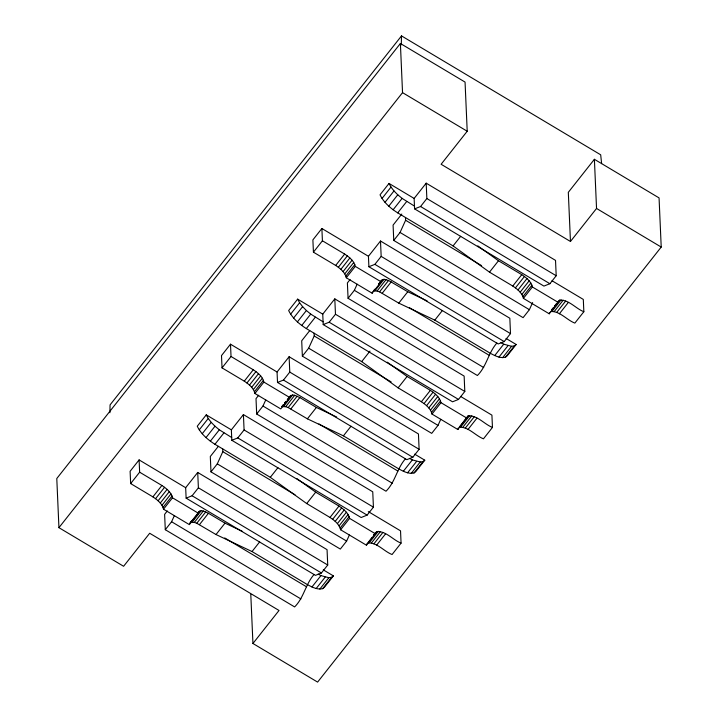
<?xml version="1.0" encoding="UTF-8"?>
<svg xmlns="http://www.w3.org/2000/svg" width="718" height="718" viewBox="0 0 718 718"><rect width="100%" height="100%" fill="white"/><g stroke="black" fill="none" stroke-linecap="round" stroke-linejoin="round"><path stroke-width="1.08" d="M109.89 412.733L110.069 404.889L401.506 35.9L600.688 154.81L601.621 163.632M401.29 44.866L401.506 35.9M185.666 487.701L197.719 472.444L327.058 549.656L327.731 565.012L321.431 572.982L315.462 575.36L186.124 498.148L185.666 487.701L139.104 459.906L130.111 471.295L130.649 483.582L152.898 496.865C157.368 499.854 162.331 503.632 163.507 509.188L189.373 524.625L198.374 513.235L198.653 511.853L201.211 510.704L203.311 511.001L208.453 513.271L225.003 523.153L242.352 531.347M277.058 371.996L289.112 356.738L418.441 433.95L419.115 449.306L412.823 457.276L406.846 459.655L277.516 382.443L277.058 371.996L230.496 344.2L221.503 355.589L222.033 367.876L244.282 381.159C248.76 384.148 253.714 387.926 254.899 393.473L280.765 408.919L289.758 397.53L290.045 396.148L292.603 394.999L294.703 395.295L299.837 397.566L316.396 407.447L336.688 417.032M368.442 256.29L380.495 241.024L509.834 318.236L510.507 333.601L504.207 341.571L498.238 343.949L368.899 266.737L368.442 256.29L321.879 228.495L312.886 239.884L313.425 252.171L335.674 265.445C340.144 268.442 345.107 272.221 346.282 277.767L372.148 293.213L372.436 291.831M372.148 293.213L381.15 281.824L381.429 280.442L383.986 279.284L388.555 280.469L407.779 291.741L427.093 300.86M231.358 429.849L243.411 414.591L372.75 491.803L373.423 507.159L367.122 515.129L361.154 517.507L231.815 440.296L231.358 429.849L206.245 414.86L197.253 426.241C201.013 433.977 207.798 439.748 214.942 444.28L270.3 477.326L306.712 503.56L329.993 517.454C334.471 520.451 339.426 524.23 340.61 529.776L366.476 545.222L366.754 543.84M366.476 545.222L376.726 531.589C386.033 530.79 392.952 540.035 401.066 543.131L392.073 554.52C383.959 551.424 377.031 542.18 367.724 542.979L371.879 537.719M322.75 314.143L334.803 298.876L464.142 376.088L464.806 391.454L458.515 399.423L452.537 401.802L323.208 324.59L322.75 314.143L297.638 299.146L288.645 310.535C292.397 318.271 299.182 324.042 306.326 328.575L361.684 361.621L398.104 387.855L421.385 401.748C425.855 404.746 430.818 408.524 431.994 414.071L457.86 429.517L458.147 428.134M457.86 429.517L468.109 415.884C477.416 415.085 484.345 424.329 492.458 427.425L483.465 438.815C475.343 435.718 468.423 426.474 459.116 427.264M414.133 198.437L426.187 183.171L555.526 260.383L556.199 275.748L549.898 283.718L543.93 286.087L414.591 208.875L414.133 198.437L389.021 183.44L380.028 194.829C383.789 202.566 390.574 208.337 397.718 212.869L453.076 245.915L489.488 272.149L512.769 286.042C517.247 289.04 522.201 292.809 523.386 298.365L549.252 313.802L549.53 312.429M549.252 313.802L559.501 300.169C568.809 299.379 575.728 308.623 583.842 311.72L574.849 323.1C566.735 320.013 559.807 310.759 550.5 311.558M167.294 510.956L164.619 514.348L165.293 529.713L294.622 606.925C303.876 597.789 305.518 584.111 314.116 574.445M258.686 395.25L256.012 398.643L256.676 414.008L386.015 491.22C395.268 482.074 396.91 468.405 405.499 458.73M350.07 279.544L347.395 282.937L348.068 298.293L477.398 375.505C486.651 366.368 488.294 352.7 496.892 343.024M165.293 529.713L171.584 521.735L174.357 515.641M349.388 535L346.614 541.094L340.323 549.073L210.984 471.861L217.285 463.882L222.822 451.685L222.706 448.921M256.676 414.008L262.976 406.029L265.75 399.926M440.771 419.285L438.007 425.388L431.706 433.367L302.368 356.155L308.668 348.176L314.215 335.979L314.089 333.206M348.068 298.293L354.36 290.323L357.133 284.22M532.621 302.565L529.39 309.682L523.099 317.652L393.76 240.44L400.061 232.47L405.598 220.264L405.482 217.5M400.393 43.484L56.785 478.52L58.939 527.676L123.604 566.278L149.685 533.259L279.024 610.471L252.942 643.49L317.607 682.1L661.215 247.064L659.061 197.908L594.396 159.297L568.315 192.325L570.46 241.481L441.121 164.269L467.212 131.241L465.058 82.085L400.393 43.484L402.538 92.64L58.939 527.676M130.649 483.582L139.642 472.193L139.104 459.906M222.033 367.876L231.034 356.487L230.496 344.2M313.425 252.171L322.418 240.781L321.879 228.495M199.245 429.876L208.238 418.486L206.245 414.86M290.628 314.17L299.621 302.781L297.638 299.146M382.021 198.464L391.014 187.075L389.021 183.44M202.225 433.744L211.218 422.355L208.238 418.486M293.608 318.038L302.61 306.649L299.621 302.781M385.001 202.332L393.994 190.943L391.014 187.075M152.898 496.865L161.891 485.476C166.361 488.464 171.324 492.243 172.499 497.798L198.374 513.235M244.282 381.159L253.274 369.77C257.753 372.759 262.707 376.537 263.892 382.084L289.758 397.53M335.674 265.445L344.667 254.064C349.136 257.053 354.1 260.831 355.284 266.378L381.15 281.824M155.582 498.669L164.575 487.28M246.965 382.963L255.967 371.574M338.357 267.258L347.35 255.868M206.003 437.603L214.996 426.214L211.218 422.355M297.396 321.897L306.389 310.508L302.61 306.649M388.779 206.192L397.772 194.802L393.994 190.943M158.104 500.778L167.097 489.389M249.487 385.063L258.489 373.683M340.879 269.358L349.872 257.968M160.285 503.031L169.286 491.642M251.677 387.325L260.67 375.936M343.069 271.619L352.062 260.23M210.338 441.193L219.331 429.804L231.699 437.531M301.722 325.487L310.723 314.098L323.082 321.826M393.114 209.782L402.107 198.392L414.474 206.111M161.99 505.284L170.983 493.894M253.373 389.578L262.375 378.189M344.766 273.872L353.759 262.483M163.085 507.384L172.078 495.994M254.477 391.678L263.47 380.289M345.861 275.972L354.863 264.583M163.507 509.188L172.499 497.798M254.899 393.473L263.892 382.084M346.282 277.767L355.284 266.378M214.942 444.28L223.935 432.891M306.326 328.575L315.328 317.185M397.718 212.869L406.711 201.48M218.353 446.327L210.311 456.495L210.984 471.861M309.736 330.621L301.704 340.79L302.368 356.155M401.793 214.063L393.087 225.084L393.76 240.44M186.124 498.148L192.092 495.77L198.392 487.8L197.719 472.444M231.815 440.296L237.793 437.917L244.084 429.947L243.411 414.591M277.516 382.443L283.484 380.064L289.776 372.095L289.112 356.738M323.208 324.59L329.176 322.211L335.477 314.242L334.803 298.876M368.899 266.737L374.868 264.359L381.168 256.389L380.495 241.024M414.591 208.875L420.569 206.506L426.86 198.536L426.187 183.171M189.66 523.242L191.733 520.622M281.743 406.666L283.125 404.907M284.507 403.157L285.89 401.407M287.272 399.657L289.354 397.027M378.664 283.951L381.429 280.442M199.622 510.992L190.629 522.381L194.318 522.39L196.786 523.269L216.01 534.542L252.027 551.55L307.376 584.596C311.998 587.055 317.23 589.981 322.624 588.67L324.392 587.279L333.394 575.89L323.279 569.85M283.404 404.925L282.012 406.675L285.701 406.684L288.178 407.564L307.394 418.836L343.41 435.844L398.768 468.89C403.381 471.349 408.614 474.275 414.017 472.965L415.785 471.573L424.778 460.184L414.663 454.144M284.786 403.166L286.168 401.416M287.55 399.666L291.014 395.286M374.787 289.219L373.405 290.969L377.094 290.978L379.562 291.858L398.786 303.131L434.803 320.138L490.152 353.184C494.774 355.643 500.006 358.569 505.4 357.259L507.168 355.868L516.17 344.478L506.055 338.438M378.942 283.96L382.398 279.58M192.218 522.094L201.211 510.704M283.601 406.388L292.603 394.999M374.993 290.673L383.986 279.284M194.318 522.39L203.311 511.001M285.701 406.684L294.703 395.295M377.094 290.978L386.087 279.589M196.786 523.269L205.779 511.88M288.178 407.564L297.171 396.174M379.562 291.858L388.555 280.469M199.451 524.661L208.453 513.271M290.844 408.955L299.837 397.566M382.227 293.249L391.229 281.86M216.01 534.542L225.003 523.153M307.394 418.836L316.396 407.447M398.786 303.131L407.779 291.741M270.3 477.326L277.911 467.696M361.684 361.621L369.985 351.111M453.076 245.915L460.687 236.285M252.027 551.55L259.638 541.919M343.41 435.844L351.021 426.214M434.803 320.138L442.414 310.499M306.712 503.56L315.705 492.171L338.986 506.064C343.464 509.062 348.418 512.84 349.603 518.387L375.469 533.833M398.104 387.855L407.097 376.465L430.378 390.359C434.848 393.356 439.811 397.135 440.996 402.681L466.862 418.127M489.488 272.149L498.48 260.76L521.762 274.653C526.24 277.651 531.194 281.429 532.379 286.976L558.245 302.422M329.993 517.454L338.986 506.064M421.385 401.748L430.378 390.359M512.769 286.042L521.762 274.653M332.676 519.267L341.678 507.877M424.069 403.561L433.062 392.172M515.452 287.846L524.454 276.466M335.198 521.367L344.2 509.977M426.591 405.661L435.584 394.272M517.983 289.955L526.976 278.566M337.388 523.619L346.381 512.239M428.781 407.914L437.774 396.524M520.164 292.208L529.157 280.819M339.084 525.881L348.086 514.492M430.477 410.166L439.47 398.786M521.86 294.461L530.862 283.071M340.188 527.981L349.181 516.592M431.572 412.267L440.574 400.877M522.964 296.561L531.957 285.172M340.61 529.776L349.603 518.387M431.994 414.071L440.996 402.681M523.386 298.365L532.379 286.976M570.46 241.481L596.541 208.453L594.396 159.297M311.953 586.992L320.946 575.603L328.826 577.703L331.626 577.281L333.394 575.89M403.336 471.277L412.338 459.897L420.218 461.997L423.01 461.575L424.778 460.184M494.729 355.572L503.722 344.182L511.602 346.291L514.402 345.87L516.17 344.478M316.198 588.518L325.191 577.128M407.582 472.812L416.575 461.423M498.974 357.106L507.967 345.717M319.833 589.092L328.826 577.703M411.226 473.386L420.218 461.997M502.609 357.681L511.602 346.291M322.624 588.67L331.626 577.281M414.017 472.965L423.01 461.575M505.4 357.259L514.402 345.87M373.674 535.081L375.756 532.451M551.612 309.799L552.995 308.049M554.377 306.29L556.45 303.669M373.952 535.09L376.726 531.589M459.807 426.393L468.109 415.884M551.891 309.808L553.273 308.058M554.655 306.308L559.501 300.169M369.312 542.682L378.314 531.293M460.705 426.977L469.698 415.587M552.097 311.271L561.09 299.882M371.412 542.987L380.414 531.598M462.805 427.282L471.798 415.893M554.197 311.576L563.19 300.187M373.89 543.867L382.882 532.478M465.273 428.152L474.266 416.772M556.665 312.447L565.658 301.057M376.555 545.249L385.548 533.86M467.939 429.543L476.94 418.154M559.331 313.838L568.324 302.449M500.922 342.683L503.722 344.182M409.529 458.389L412.338 459.897M318.146 574.095L320.946 575.603M402.538 92.64L467.212 131.241M596.541 208.453L661.215 247.064M426.86 198.536L556.199 275.748M552.007 280.738L583.312 299.424L583.842 311.72M420.569 206.506L549.898 283.718M405.598 220.264L481.59 265.633M400.061 232.47L529.39 309.682M381.168 256.389L510.507 333.601M374.868 264.359L504.207 341.571M322.418 240.781L344.667 254.064M409.386 307.663L489.245 355.329M354.36 290.323L483.699 367.535M335.477 314.242L464.806 391.454M460.624 396.453L491.92 415.139L492.458 427.425M329.176 322.211L458.515 399.423M314.215 335.979L391.157 381.913M308.668 348.176L438.007 425.388M289.776 372.095L419.115 449.306M283.484 380.064L412.823 457.276M231.034 356.487L253.274 369.77M318.945 423.934L397.853 471.044M262.976 406.029L392.306 483.241M244.084 429.947L373.423 507.159M368.289 511.593L400.536 530.844L401.066 543.131M237.793 437.917L367.122 515.129M222.822 451.685L295.008 494.774M217.285 463.882L346.614 541.094M198.392 487.8L327.731 565.012M192.092 495.77L321.431 572.982M139.642 472.193L161.891 485.476M224.707 537.935L306.46 586.75M171.584 521.735L300.923 598.947M477.802 245.861L498.48 260.76M387.289 362.195L407.097 376.465M296.767 478.529L315.705 492.171M397.772 194.802L402.107 198.392M306.389 310.508L310.723 314.098M214.996 426.214L219.331 429.804M250.788 594.342L252.942 643.49"/></g></svg>
